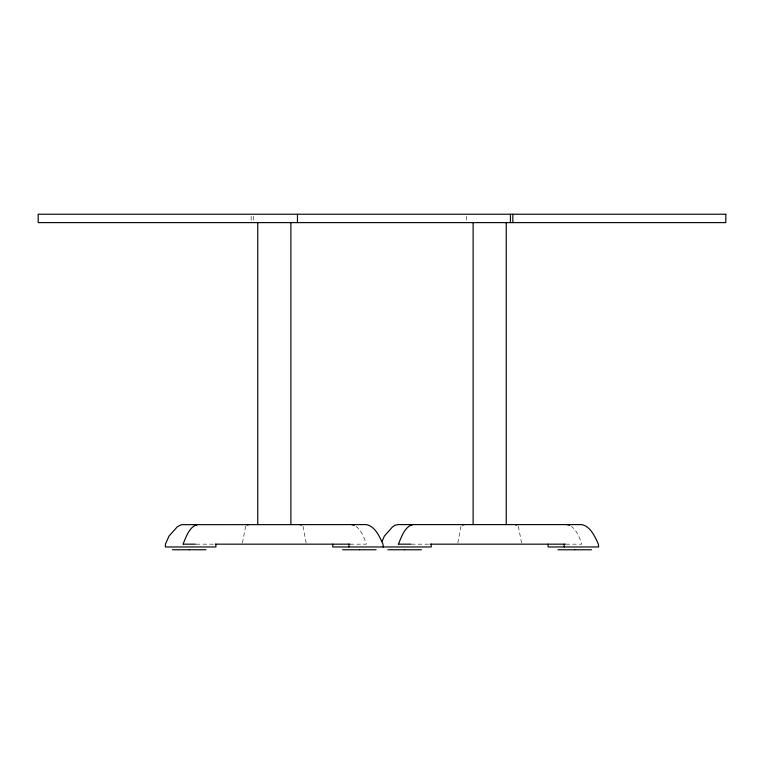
<?xml version="1.0" encoding="UTF-8"?>
<svg xmlns="http://www.w3.org/2000/svg" width="764" height="764" viewBox="0 0 764 764"><rect width="100%" height="100%" fill="white"/><g stroke="black" fill="none" stroke-linecap="round" stroke-linejoin="round"><path stroke-width="0.57" stroke-dasharray="3.82 2.86" d="M242.446 543.013L245.645 526.253M457.808 543.013L460.998 526.253M196.224 544.169L215.305 544.169M350.036 544.169L366.328 544.169C364.304 537.589 361.573 530.932 356.158 526.406M411.452 544.169L430.333 544.169M565.923 544.169L581.681 544.169C579.666 537.589 576.925 530.932 571.52 526.406M518.355 526.253L521.554 543.013M303.002 526.253L306.192 543.013M466.527 216.336L466.527 221.579M253.562 216.336L253.562 221.579M251.165 216.336L251.165 221.579"/><path stroke-width="1.15" d="M183.026 544.169C186.005 537.273 189.109 526.95 197.198 524.601M398.388 544.169C401.367 537.273 404.471 526.95 412.56 524.601M382.134 541.132L384.397 536.061L392.247 527.179L394.73 525.365L397.672 524.601L581.681 524.601C590.543 526.291 594.927 536.72 598.327 543.987L598.651 546.967L548.103 546.967L548.103 544.169M247.068 525.04L248.825 524.601M462.43 525.04L464.187 524.601M196.587 524.677L195.517 525.03M411.949 524.677L410.87 525.03M183.456 544.169L195.555 544.169M215.305 544.169L350.036 544.169M398.818 544.169L410.908 544.169M430.161 544.169L565.389 544.169M172.511 549.765L189.205 549.765M189.348 549.765L206.041 549.765M342.597 549.765L359.29 549.765M359.443 549.765L376.136 549.765M387.864 549.765L404.557 549.765M404.71 549.765L421.403 549.765M557.959 549.765L574.652 549.765M574.795 549.765L591.489 549.765M566.936 524.601L569.638 525.269M351.583 524.601L354.276 525.269M515.175 524.601L516.932 525.04M299.813 524.601L301.57 525.04M564.233 544.169L564.233 546.967M512.835 214.235L512.835 222.62M510.438 214.235L510.438 222.62M506.236 222.62L506.236 524.601M473.126 222.62L473.126 524.601M431.249 544.169L431.249 546.967L332.751 546.967L332.751 544.169M383.289 546.967L382.965 543.987C379.574 536.72 375.181 526.291 366.328 524.601L181.574 524.677L177.468 526.625L169.035 536.061L165.416 544.169L165.416 546.967L215.897 546.967L215.897 544.169M348.871 544.169L348.871 546.967M297.473 214.235L297.473 222.62M290.874 222.62L290.874 524.601M257.764 222.62L257.764 524.601M725.8 214.235L38.2 214.235L38.2 222.62L725.8 222.62L725.8 214.235"/></g></svg>
